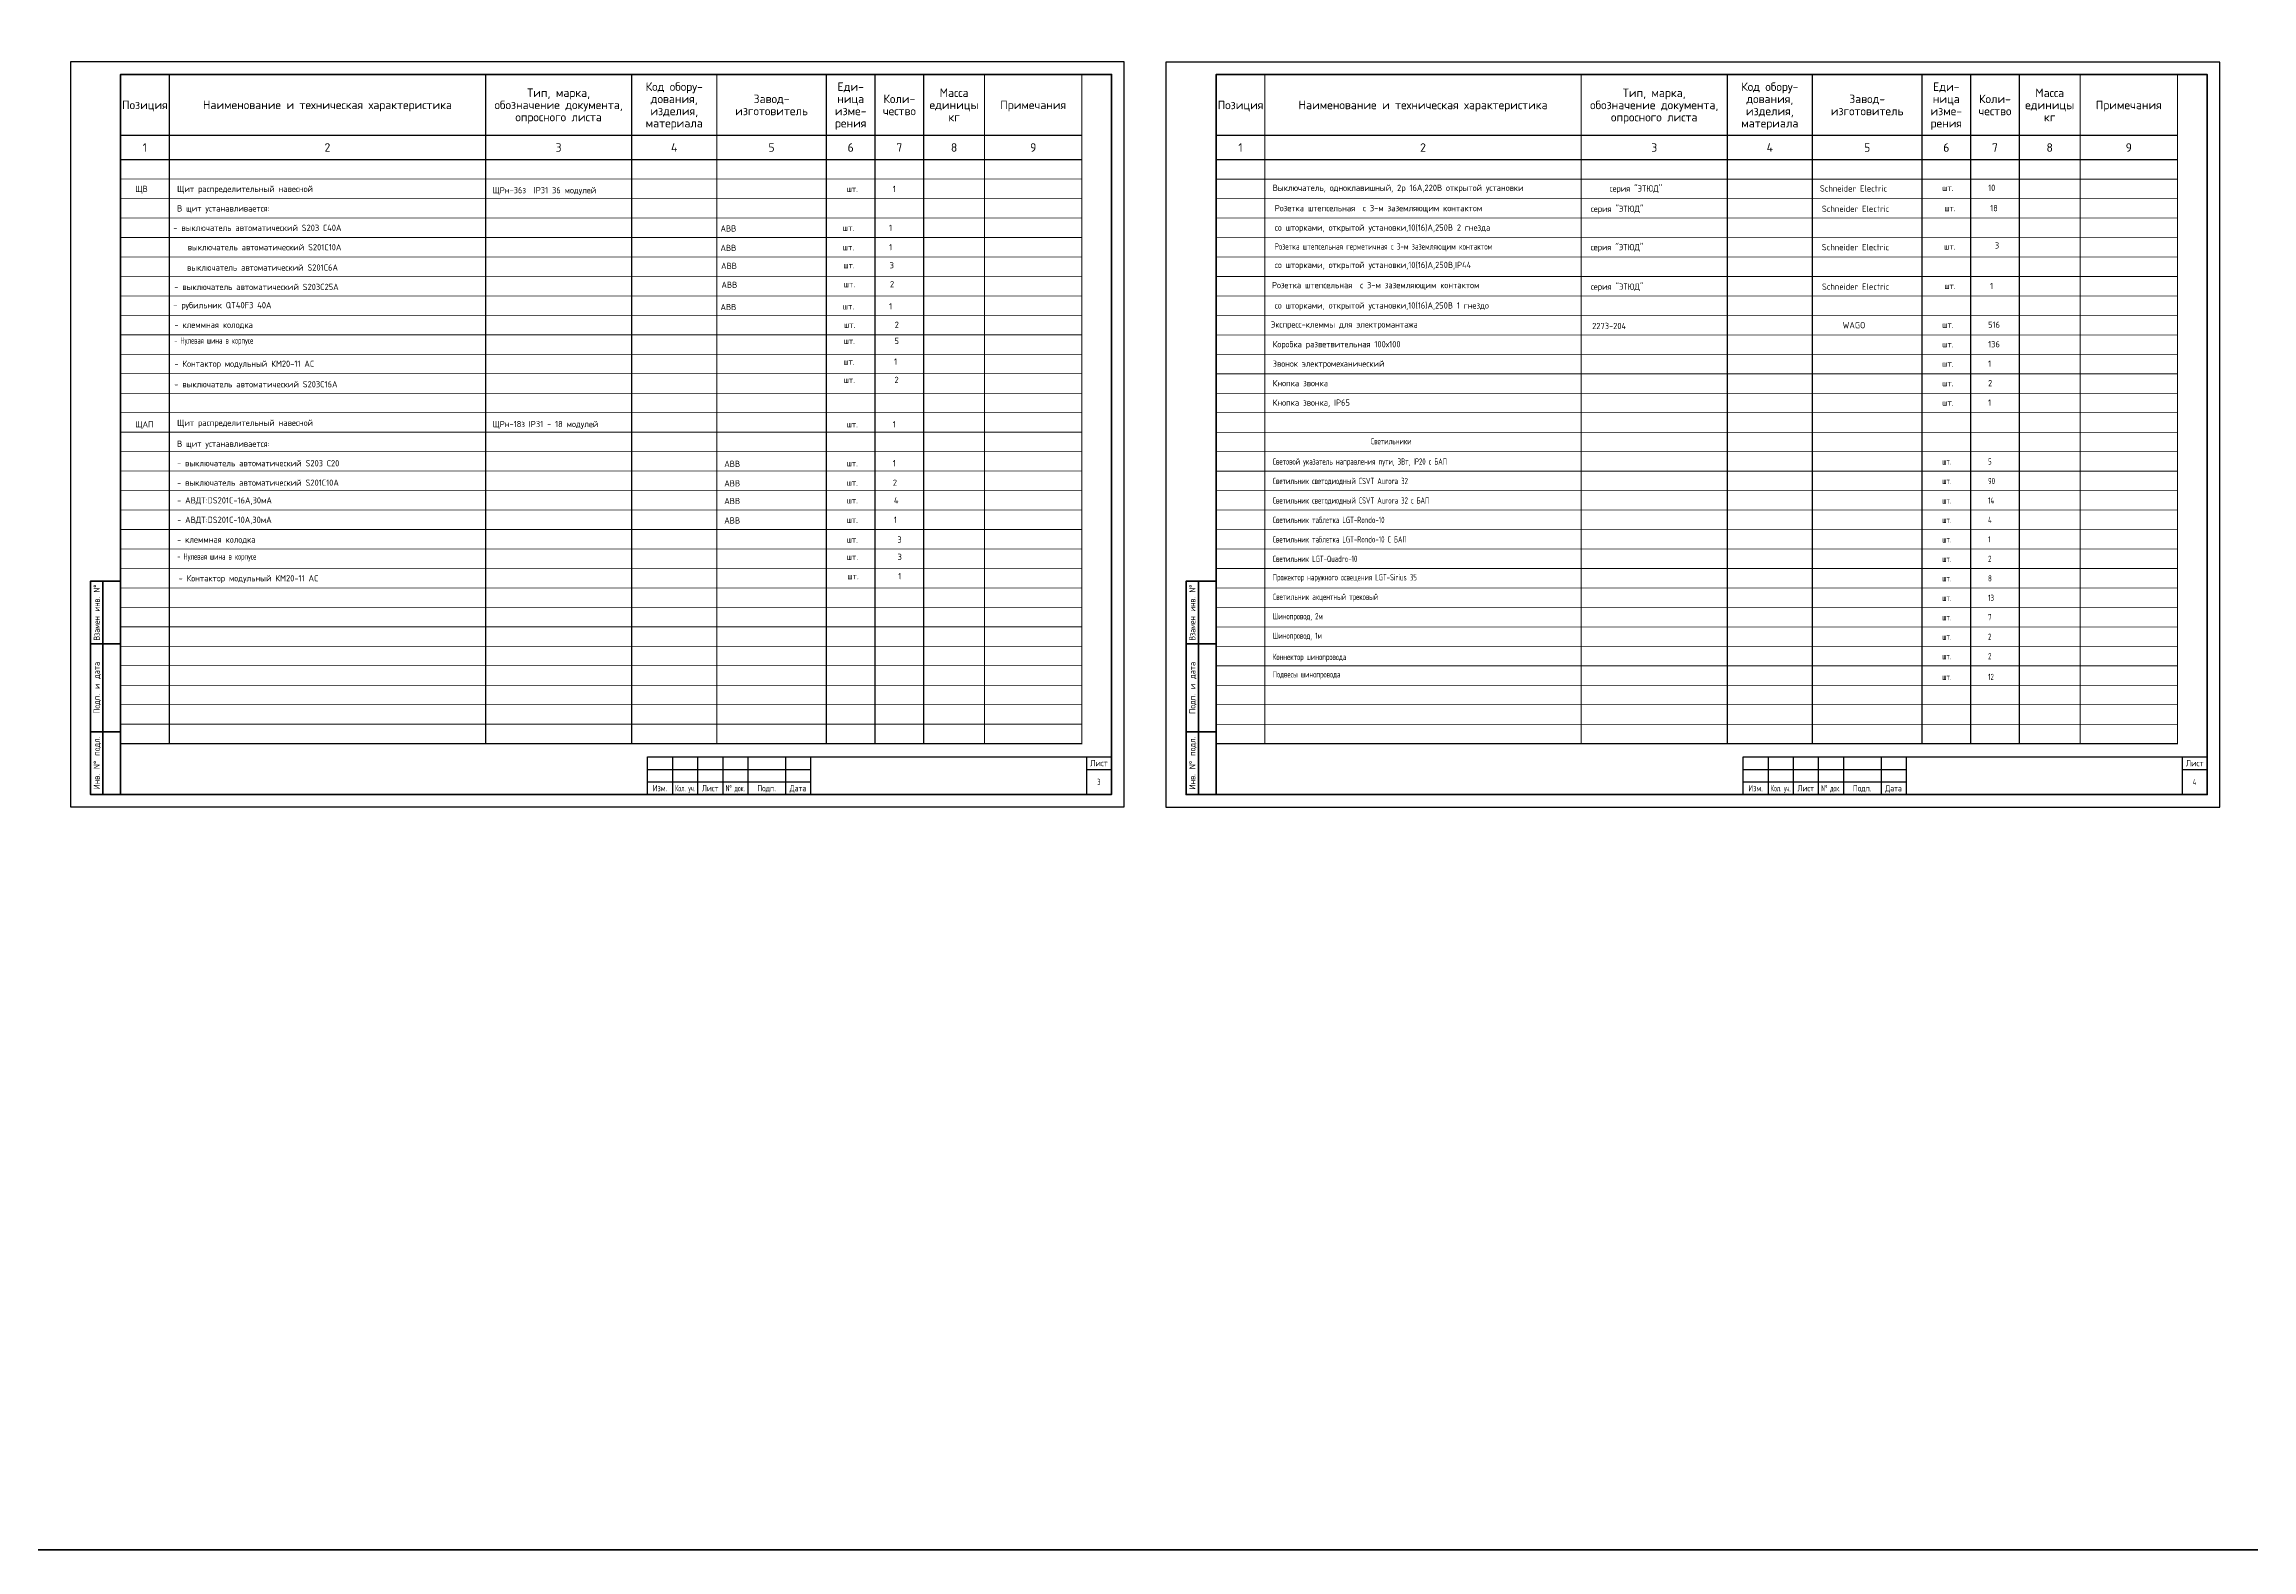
# Model space of a CAD drawing. Header units: metres. Extents: x -1525 to -1043, y -1331 to -1144.
# Drawn here: x -1373 to -1285, y -1331 to -1271 of the extents above; entities that cross this region are included whole.
import ezdxf
from ezdxf.enums import TextEntityAlignment as Align

# ---------------------------------------------------------------- set-up
doc = ezdxf.new("R2010")
doc.units = ezdxf.units.M
doc.header["$MEASUREMENT"] = 0
doc.layers.add('ЭЛЕКТРИК', color=7, linetype='Continuous')
doc.layers.add('ЭО_схема', color=250, linetype='Continuous')
doc.layers.add('ЭС', color=5, linetype='Continuous', lineweight=30)
doc.styles.add('-ISOCPEUR-', font='isocpeur.ttf')
doc.styles.get("Standard").update_dxf_attribs({"font": 'txt.shx', "width": 0.8, "height": 0.0025})
doc.styles.add('Times', font='CS_Gost2304.shx')

# ---------------------------------------------------------------- blocks, each defined once
blk = doc.blocks.new('*U72')
at = {"const_width": 0.5}
blk.add_lwpolyline([(0, 0), (-395, 0), (-395, -35), (0, -35)], close=True, dxfattribs=at)
for points, const_width in [([(-375, 0), (-375, -35)], 0.5), ([(-245, 0), (-245, -35)], 0.5), ([(-185, 0), (-185, -35)], 0.5), ([(-150, 0), (-150, -35)], 0.5), ([(-105, 0), (-105, -35)], 0.5), ([(-85, 0), (-85, -35)], 0.5), ([(-65, 0), (-65, -35)], 0.5), ([(-40, 0), (-40, -35)], 0.5), ([(-395, -25), (0, -25)], 0.5), ([(0, -35), (0, -275), (-395, -275), (-395, -35)], 0.5), ([(-375, -35), (-375, -275)], 0.5), ([(-245, -35), (-245, -275)], 0.5), ([(-185, -35), (-185, -275)], 0.5), ([(-150, -35), (-150, -275)], 0.5), ([(-105, -35), (-105, -275)], 0.5), ([(-85, -35), (-85, -275)], 0.5), ([(-65, -35), (-65, -275)], 0.5), ([(-40, -35), (-40, -275)], 0.5), ([(0, -43), (-395, -43)], 0.3), ([(0, -51), (-395, -51)], 0.3), ([(0, -59), (-395, -59)], 0.3), ([(0, -67), (-395, -67)], 0.3), ([(0, -75), (-395, -75)], 0.3), ([(0, -83), (-395, -83)], 0.3), ([(0, -91), (-395, -91)], 0.3), ([(0, -99), (-395, -99)], 0.3), ([(0, -107), (-395, -107)], 0.3), ([(0, -115), (-395, -115)], 0.3), ([(0, -123), (-395, -123)], 0.3), ([(0, -131), (-395, -131)], 0.3), ([(0, -139), (-395, -139)], 0.3), ([(0, -147), (-395, -147)], 0.3), ([(0, -155), (-395, -155)], 0.3), ([(0, -163), (-395, -163)], 0.3), ([(0, -171), (-395, -171)], 0.3), ([(0, -179), (-395, -179)], 0.3), ([(0, -187), (-395, -187)], 0.3), ([(0, -195), (-395, -195)], 0.3), ([(0, -203), (-395, -203)], 0.3), ([(0, -211), (-395, -211)], 0.3), ([(0, -219), (-395, -219)], 0.3), ([(0, -227), (-395, -227)], 0.3), ([(0, -235), (-395, -235)], 0.3), ([(0, -243), (-395, -243)], 0.3), ([(0, -251), (-395, -251)], 0.3), ([(0, -259), (-395, -259)], 0.3), ([(0, -267), (-395, -267)], 0.3), ([(0, -275), (-395, -275)], 0.3)]:
    blk.add_lwpolyline(points, dxfattribs=dict(const_width=const_width))
at = {"style": '-ISOCPEUR-'}
for s, p in [('Тип, марка,', (-215, -7.5)), ('Код обору-', (-167.5, -5)), ('Завод-', (-127.5, -10)), ('Еди-', (-95, -5)), ('Коли-', (-75, -10)), ('Масса', (-52.5, -7.5)), ('Позиция', (-385, -12.5)), ('Наименование и техническая характеристика', (-310, -12.5)), ('обозначение документа,', (-215, -12.5)), ('опросного листа', (-215, -17.5)), ('дования,', (-167.5, -10)), ('изделия,', (-167.5, -15)), ('изготовитель', (-127.5, -15)), ('изме-', (-95, -15)), ('ница', (-95, -10)), ('чество', (-75, -15)), ('единицы', (-52.5, -12.5)), ('кг', (-52.5, -17.5)), ('Примечания', (-20, -12.5)), ('материала', (-167.5, -20)), ('рения', (-95, -20)), ('1', (-385, -30)), ('2', (-310, -30)), ('3', (-215, -30)), ('4', (-167.5, -30)), ('5', (-127.5, -30)), ('6', (-95, -30)), ('7', (-75, -30)), ('8', (-52.5, -30)), ('9', (-20, -30))]:
    blk.add_text(s, height=3.5, dxfattribs=at).set_placement(p, align=Align.MIDDLE_CENTER)

msp = doc.modelspace()

# ---------------------------------------------------------------- linework, layer by layer
at = {"layer": 'ЭО_схема'}
for points in [[(-1371.96819013, -1301.41107594), (-1329.96819013, -1301.41107594), (-1329.96819013, -1271.71107594), (-1371.96819013, -1271.71107594)], [(-1328.30007115, -1301.41381403), (-1286.30007115, -1301.41381403), (-1286.30007115, -1271.71381403), (-1328.30007115, -1271.71381403)]]:
    msp.add_lwpolyline(points, close=True, dxfattribs=at)
at = {"layer": 'ЭО_схема', "lineweight": 35}
for points in [[(-1369.96819013, -1300.91107594), (-1330.46819013, -1300.91107594), (-1330.46819013, -1272.21107594), (-1369.96819013, -1272.21107594)], [(-1326.30007115, -1300.91381403), (-1286.80007115, -1300.91381403), (-1286.80007115, -1272.21381403), (-1326.30007115, -1272.21381403)]]:
    msp.add_lwpolyline(points, close=True, dxfattribs=at)
for points in [[(-1369.96819013, -1300.91107594), (-1371.16819013, -1300.91107594), (-1371.16819013, -1298.41107594), (-1371.16819013, -1294.91107594), (-1371.16819013, -1292.41107594), (-1369.96819013, -1292.41107594)], [(-1370.66819013, -1300.91107594), (-1370.66819013, -1292.41107594)], [(-1326.30007115, -1300.91381403), (-1327.50007115, -1300.91381403), (-1327.50007115, -1298.41381403), (-1327.50007115, -1294.91381403), (-1327.50007115, -1292.41381403), (-1326.30007115, -1292.41381403)], [(-1327.00007115, -1300.91381403), (-1327.00007115, -1292.41381403)], [(-1371.16819013, -1294.91107594), (-1369.96819013, -1294.91107594)], [(-1327.50007115, -1294.91381403), (-1326.30007115, -1294.91381403)], [(-1371.16819013, -1298.41107594), (-1369.96819013, -1298.41107594)], [(-1327.50007115, -1298.41381403), (-1326.30007115, -1298.41381403)]]:
    msp.add_lwpolyline(points, dxfattribs=at)
at = {"layer": 'ЭО_схема', "lineweight": 25}
for points in [[(-1348.96819013, -1300.91107594), (-1348.96819013, -1299.41107594), (-1330.46819013, -1299.41107594)], [(-1347.96819013, -1299.41107594), (-1347.96819013, -1300.91107594)], [(-1346.96819013, -1299.41107594), (-1346.96819013, -1300.91107594)], [(-1345.96819013, -1299.41107594), (-1345.96819013, -1300.91107594)], [(-1344.96819013, -1299.41107594), (-1344.96819013, -1300.91107594)], [(-1343.46819013, -1299.41107594), (-1343.46819013, -1300.91107594)], [(-1342.46819013, -1299.41107594), (-1342.46819013, -1300.91107594)], [(-1331.46819013, -1299.41107594), (-1331.46819013, -1300.91107594)], [(-1305.30007115, -1300.91381403), (-1305.30007115, -1299.41381403), (-1286.80007115, -1299.41381403)], [(-1304.30007115, -1299.41381403), (-1304.30007115, -1300.91381403)], [(-1303.30007115, -1299.41381403), (-1303.30007115, -1300.91381403)], [(-1302.30007115, -1299.41381403), (-1302.30007115, -1300.91381403)], [(-1301.30007115, -1299.41381403), (-1301.30007115, -1300.91381403)], [(-1299.80007115, -1299.41381403), (-1299.80007115, -1300.91381403)], [(-1298.80007115, -1299.41381403), (-1298.80007115, -1300.91381403)], [(-1287.80007115, -1299.41381403), (-1287.80007115, -1300.91381403)], [(-1348.96819013, -1299.91107594), (-1342.46819013, -1299.91107594)], [(-1348.96819013, -1300.41107594), (-1342.46819013, -1300.41107594)], [(-1331.46819013, -1299.91107594), (-1330.46819013, -1299.91107594)], [(-1305.30007115, -1299.91381403), (-1298.80007115, -1299.91381403)], [(-1305.30007115, -1300.41381403), (-1298.80007115, -1300.41381403)], [(-1287.80007115, -1299.91381403), (-1286.80007115, -1299.91381403)]]:
    msp.add_lwpolyline(points, dxfattribs=at)
at = {"layer": 'ЭС', "color": 1, "linetype": 'Continuous', "lineweight": 50}
msp.add_lwpolyline([(-1524.88347961, -1151.42392904), (-1222.21742353, -1151.42392904), (-1222.21742353, -1331.02456139), (-1524.88347961, -1331.02456139)], close=True, dxfattribs=at)

# ---------------------------------------------------------------- block references
at = {"layer": 'ЭО_схема', "color": 0, "linetype": 'Continuous', "xscale": 0.097, "yscale": 0.097, "zscale": 0.097}
for p in [(-1331.65319013, -1272.21107594), (-1287.98507115, -1272.21381403)]:
    msp.add_blockref('*U72', p, dxfattribs=at)

# ---------------------------------------------------------------- texts
at = {"style": 'Times'}
for s, p in [('ABB', (-1346.05654395, -1278.4741207)), ('ABB', (-1346.05654395, -1279.2501207)), ('ABB', (-1346.0329396, -1279.96693667)), ('ABB', (-1346.01852975, -1280.72032347)), ('ABB', (-1346.05654395, -1281.60576293)), ('ЩРн-18з IP31 - 18 модулей', (-1355.14293, -1286.27094841)), ('ABB', (-1345.90530269, -1287.85883945)), ('ABB', (-1345.90530269, -1288.63483945)), ('ABB', (-1345.90530269, -1289.33882411)), ('ABB', (-1345.90530269, -1290.11482411))]:
    msp.add_text(s, height=0.25, dxfattribs=at).set_placement(p)
at = {"layer": 'ЭЛЕКТРИК', "color": 0, "linetype": 'Continuous', "style": 'Times'}
for s, p in [('- выключатель автоматический S203 С40А ', (-1367.86552972, -1278.4474775)), ('шт.', (-1341.18149715, -1278.4474775)), ('1', (-1339.33908211, -1278.4474775)), ('выключатель автоматический S201C10A ', (-1367.29343448, -1279.2234775)), ('шт.', (-1341.18149715, -1279.2234775)), ('1', (-1339.33908211, -1279.2234775)), ('выключатель автоматический S201C6A ', (-1367.31861205, -1280.03123684)), ('шт.', (-1341.15789281, -1279.94029348)), ('3', (-1339.31547776, -1279.94029348)), ('- выключатель автоматический S203C25A ', (-1367.82790185, -1280.80465498)), ('шт.', (-1341.14348296, -1280.69368028)), ('2', (-1339.30106791, -1280.69368028)), ('- рубильник QT40F3 40А', (-1367.86552972, -1281.53173103)), ('шт.', (-1341.18149715, -1281.57911974)), ('1', (-1339.33908211, -1281.57911974)), ('- клеммная колодка', (-1367.82212775, -1282.31444155)), ('шт.', (-1341.14740557, -1282.95697633)), ('шт.', (-1341.13809518, -1282.31444155)), ('5', (-1339.12150462, -1282.95697633)), ('2', (-1339.11219423, -1282.31444155)), ('- Контактор модульный КМ20-11 AC', (-1367.82212775, -1283.86644155)), ('шт.', (-1341.1644746, -1283.78206149)), ('1', (-1339.13857365, -1283.78206149)), ('- выключатель автоматический S203C16A ', (-1367.82790185, -1284.68465498)), ('шт.', (-1341.14740557, -1284.50897633)), ('2', (-1339.12150462, -1284.50897633)), ('ЩАП', (-1369.38085796, -1286.28019626)), ('шт.', (-1341.0302559, -1286.28019626)), ('- выключатель автоматический S203 С20', (-1367.71428846, -1287.83219626)), ('шт.', (-1341.0302559, -1287.83219626)), ('- выключатель автоматический S201C10A ', (-1367.71428846, -1288.60819626)), ('- АВДТ:DS201C-16А,30мА ', (-1367.71428846, -1289.31218092)), ('шт.', (-1341.0302559, -1288.60819626)), ('4', (-1339.14340081, -1289.31218092)), ('- АВДТ:DS201C-10А,30мА ', (-1367.71428846, -1290.08818092)), ('шт.', (-1341.0302559, -1289.31218092)), ('шт.', (-1341.0302559, -1290.08818092)), ('1', (-1339.14340081, -1290.08818092)), ('- клеммная колодка', (-1367.71428846, -1290.87622855)), ('шт.', (-1341.0302559, -1290.87622855)), ('3', (-1339.00435494, -1290.87622855)), ('шт.', (-1341.02538822, -1291.5662609)), ('3', (-1338.99948727, -1291.5662609)), ('- Контактор модульный КМ20-11 AC', (-1367.65570517, -1292.41768308)), ('шт.', (-1340.99805203, -1292.33330303)), ('1', (-1338.97215107, -1292.33330303))]:
    msp.add_text(s, height=0.25, dxfattribs=at).set_placement(p)
at = {"layer": 'ЭЛЕКТРИК', "color": 0, "linetype": 'Continuous', "style": 'Times', "width": 0.78}
for p in [(-1367.83143814, -1282.94028385), (-1367.70942079, -1291.54956842)]:
    msp.add_text('- Нулевая шина в корпусе ', height=0.25, dxfattribs=at).set_placement(p)
at = {"layer": 'ЭЛЕКТРИК', "linetype": 'Continuous', "style": 'Times'}
for s, p in [('Щит распределительный навесной', (-1367.71428846, -1286.22022855)), ('В щит устанавливается:', (-1367.71428846, -1287.05619626))]:
    msp.add_text(s, height=0.25, dxfattribs=at).set_placement(p)
at = {"layer": 'ЭЛЕКТРИК', "color": 7, "linetype": 'Continuous', "style": 'Times'}
for s, p in [('1', (-1339.18784085, -1286.28019626)), ('1', (-1339.18784085, -1287.83219626)), ('2', (-1339.18784085, -1288.60819626))]:
    msp.add_text(s, height=0.25, dxfattribs=at).set_placement(p)
at = {"layer": 'ЭО_схема', "color": 0, "linetype": 'Continuous', "style": 'Times'}
for s, p in [('ЩВ', (-1369.38085796, -1276.89772128)), ('шт.', (-1341.0302559, -1276.89772128)), ('1', (-1339.18784085, -1276.89772128)), ('Выключатель, одноклавишный, 2р 16А,220В открытой установки', (-1324.04616949, -1276.85353678)), ('шт.', (-1297.36213692, -1276.85353678)), ('Розетка штепсельная  с 3-м заземляющим контактом', (-1323.96395992, -1277.66317193)), ('шт.', (-1297.27992736, -1277.66317193)), ('со шторками, открытой установки,10(16)А,250В 2 гнезда', (-1323.96395992, -1278.43917193)), ('шт.', (-1297.28469552, -1279.19247584)), ('со шторками, открытой установки,10(16)А,250В,IP44', (-1323.96138795, -1279.92815649)), ('Розетка штепсельная  с 3-м заземляющим контактом', (-1324.0769138, -1280.73209041)), ('шт.', (-1297.27992736, -1280.76717193)), ('Экспресс-клеммы для электромантажа', (-1324.11965483, -1282.30089096)), ('со шторками, открытой установки,10(16)А,250В 1 гнездо', (-1323.96395992, -1281.54317193)), ('Коробка разветвительная 100х100', (-1324.04616949, -1283.0880353)), ('2273-204', (-1311.31307115, -1282.36138996)), ('WAGO', (-1301.33207115, -1282.33138996)), ('шт.', (-1297.36213692, -1282.3120353)), ('шт.', (-1297.36213692, -1283.0880353)), ('Звонок электромеханический ', (-1324.04616949, -1283.8640353)), ('шт.', (-1297.36213692, -1283.8640353)), ('Кнопка звонка ', (-1324.04616949, -1284.6400353)), ('шт.', (-1297.36213692, -1284.6400353)), ('Кнопка звонка, IP65 ', (-1324.04616949, -1285.4160353)), ('шт.', (-1297.36213692, -1285.4160353))]:
    msp.add_text(s, height=0.25, dxfattribs=at).set_placement(p)
at = {"layer": 'ЭО_схема', "linetype": 'Continuous', "style": 'Times'}
for s, p in [('Щит распределительный навесной', (-1367.71428846, -1276.89772128)), ('В щит устанавливается:', (-1367.71428846, -1277.67372128)), ('18', (-1295.45073946, -1277.66317193)), ('3', (-1295.26354302, -1279.14931954)), ('1', (-1295.45073946, -1280.76717193)), ('136', (-1295.53294903, -1283.0880353)), ('516', (-1295.53294903, -1282.3120353)), ('1', (-1295.53294903, -1283.8640353)), ('2', (-1295.53294903, -1284.6400353)), ('1', (-1295.53294903, -1285.4160353))]:
    msp.add_text(s, height=0.25, dxfattribs=at).set_placement(p)
at = {"layer": 'ЭО_схема', "style": 'Times'}
for s, p in [('ЩРн-36з  IP31 36 модулей', (-1355.14293, -1276.94844113)), ('серия "ЭТЮД"', (-1310.6225724, -1276.88017997)), ('Schneider Electric', (-1302.23718371, -1276.88017997)), ('серия "ЭТЮД"', (-1311.36997415, -1277.68981512)), ('Schneider Electric', (-1302.15497415, -1277.68981512)), ('серия "ЭТЮД"', (-1311.37474232, -1279.21911903)), ('Schneider Electric', (-1302.15974232, -1279.21911903)), ('серия "ЭТЮД"', (-1311.36997415, -1280.79381512)), ('Schneider Electric', (-1302.15497415, -1280.79381512))]:
    msp.add_text(s, height=0.25, dxfattribs=at).set_placement(p)
at = {"layer": 'ЭО_схема', "color": 7, "linetype": 'Continuous', "style": 'Times'}
msp.add_text('10', height=0.25, dxfattribs=at).set_placement((-1295.53294903, -1276.85353678))
at = {"layer": 'ЭО_схема', "color": 0, "linetype": 'Continuous', "style": 'Times'}
for s, width, p in [('Розетка штепсельная герметичная с 3-м заземляющим контактом', 0.85, (-1323.96872809, -1279.19247584)), ('Светильники', 0.8, (-1320.13207115, -1286.95611313)), ('Световой указатель направления пути, 3Вт, IP20 с БАП ', 0.8, (-1324.04616949, -1287.76445937)), ('шт.', 0.8, (-1297.36213692, -1287.76445937)), ('5', 0.8, (-1295.53294903, -1287.76445937)), ('Светильник светодиодный СSVT Aurora 32', 0.8, (-1324.04616949, -1288.54045937)), ('Светильник светодиодный СSVT Aurora 32 с БАП', 0.8, (-1324.04616949, -1289.31645937)), ('шт.', 0.8, (-1297.36213692, -1288.54045937)), ('14', 0.8, (-1295.53294903, -1289.31645937)), ('90', 0.8, (-1295.53294903, -1288.54045937)), ('Светильник таблетка LGT-Rondo-10', 0.8, (-1324.04616949, -1290.09245937)), ('шт.', 0.8, (-1297.36213692, -1289.31645937)), ('шт.', 0.8, (-1297.36213692, -1290.09245937)), ('4', 0.8, (-1295.53294903, -1290.09245937)), ('Светильник таблетка LGT-Rondo-10 С БАП', 0.8, (-1324.04616949, -1290.86845937)), ('шт.', 0.8, (-1297.36213692, -1290.86845937)), ('1', 0.8, (-1295.53294903, -1290.86845937)), ('Светильник LGT-Quadro-10', 0.8, (-1324.04616949, -1291.64460671)), ('шт.', 0.8, (-1297.36213692, -1291.64445937)), ('2', 0.8, (-1295.53294903, -1291.64445937)), ('Прожектор наружного освещения LGT-Sirius 35', 0.8, (-1324.04616949, -1292.38049736)), ('шт.', 0.8, (-1297.36213692, -1292.42060671)), ('8', 0.8, (-1295.53294903, -1292.42060671)), ('Cветильник акцентный трековый', 0.8, (-1324.04616949, -1293.15649736)), ('шт.', 0.8, (-1297.36213692, -1293.19660671)), ('13', 0.8, (-1295.53294903, -1293.19660671)), ('Шинопровод, 2м', 0.8, (-1324.04616949, -1293.93249736)), ('шт.', 0.8, (-1297.36213692, -1293.97245937)), ('7', 0.8, (-1295.53294903, -1293.97245937)), ('Шинопровод, 1м', 0.8, (-1324.04616949, -1294.70849736)), ('шт.', 0.8, (-1297.36213692, -1294.74845937)), ('2', 0.8, (-1295.53294903, -1294.74845937)), ('Коннектор шинопровода', 0.8, (-1324.04616949, -1295.55398418)), ('Подвесы шинопровода', 0.8, (-1324.04616949, -1296.24928642)), ('шт.', 0.8, (-1297.36213692, -1295.52445937)), ('12', 0.8, (-1295.53294903, -1296.35065937)), ('2', 0.8, (-1295.53294903, -1295.52445937)), ('шт.', 0.8, (-1297.36213692, -1296.35065937))]:
    msp.add_text(s, height=0.25, dxfattribs=dict(at, width=width)).set_placement(p)
at = {"layer": 'ЭО_схема', "lineweight": -3}
for s, width, p in [('Взамен инв. N°', 0.7, (-1370.91819013, -1293.66107594)), ('Взамен инв. N°', 0.7, (-1327.25007115, -1293.66381403)), ('Подп. и дата', 0.75, (-1370.91819013, -1296.66107594)), ('Подп. и дата', 0.75, (-1327.25007115, -1296.66381403)), ('Инв. N° подл.', 0.75, (-1370.91819013, -1299.66107594)), ('Инв. N° подл.', 0.75, (-1327.25007115, -1299.66381403))]:
    msp.add_text(s, height=0.25, rotation=90, dxfattribs=dict(at, width=width)).set_placement(p, align=Align.MIDDLE_CENTER)
at = {"layer": 'ЭО_схема', "lineweight": 25, "width": 0.75}
for p in [(-1330.96819013, -1299.66107594), (-1287.30007115, -1299.66381403)]:
    msp.add_text('Лист', height=0.25, dxfattribs=at).set_placement(p, align=Align.MIDDLE_CENTER)
at = {"layer": 'ЭО_схема', "lineweight": 25, "ltscale": 100, "style": 'Times'}
for s, width, p in [('Подп.', 0.9, (-1344.21819013, -1300.66107594)), ('Изм.', 0.9, (-1348.46819013, -1300.66107594)), ('Кол. уч.', 0.7, (-1347.46819013, -1300.66107594)), ('Лист', 0.9, (-1346.46819013, -1300.66107594)), ('N° док.', 0.7, (-1345.46819013, -1300.66107594)), ('Дата', 0.9, (-1342.96819013, -1300.66107594)), ('Изм.', 0.9, (-1304.80007115, -1300.66381403)), ('Кол. уч.', 0.7, (-1303.80007115, -1300.66381403)), ('Лист', 0.9, (-1302.80007115, -1300.66381403)), ('N° док.', 0.7, (-1301.80007115, -1300.66381403)), ('Подп.', 0.9, (-1300.55007115, -1300.66381403)), ('Дата', 0.9, (-1299.30007115, -1300.66381403))]:
    msp.add_text(s, height=0.25, dxfattribs=dict(at, width=width)).set_placement(p, align=Align.MIDDLE_CENTER)
at = {"layer": 'ЭО_схема', "lineweight": 25, "ltscale": 100, "style": 'Times', "width": 0.7}
for s, p in [('3', (-1331.03527419, -1300.53732778)), ('4', (-1287.36715522, -1300.54006588))]:
    msp.add_text(s, height=0.25, dxfattribs=at).set_placement(p)

doc.saveas('drawing.dxf')
